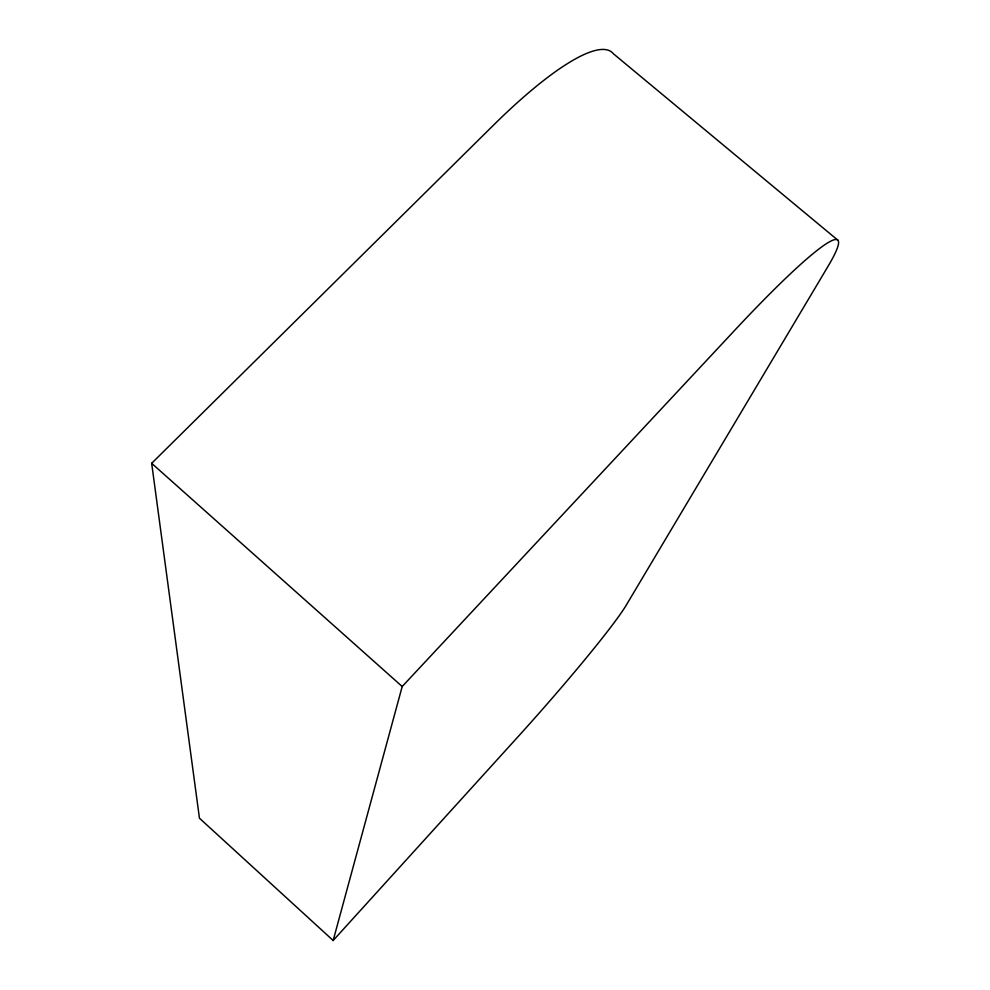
<?xml version="1.0" encoding="UTF-8"?>
<svg xmlns="http://www.w3.org/2000/svg" width="990" height="990" viewBox="0 0 990 990"><rect width="100%" height="100%" fill="white"/><g stroke="black" fill="none" stroke-linecap="round" stroke-linejoin="round"><path stroke-width="1.49" d="M333.16 940.5L402.2 686.515L734.951 330.041A228.195 21.05 -49.3 0 1 828.036 266.335L626.225 605.199A144.973 8.687 -48.6 0 1 517.238 737.6L333.16 940.5L199.448 818.198L151.668 463.308L492.81 125.829A224.52 48.906 -50.3 0 1 613.441 53.794L838.332 240.595M151.668 463.308L402.2 686.515"/></g></svg>
